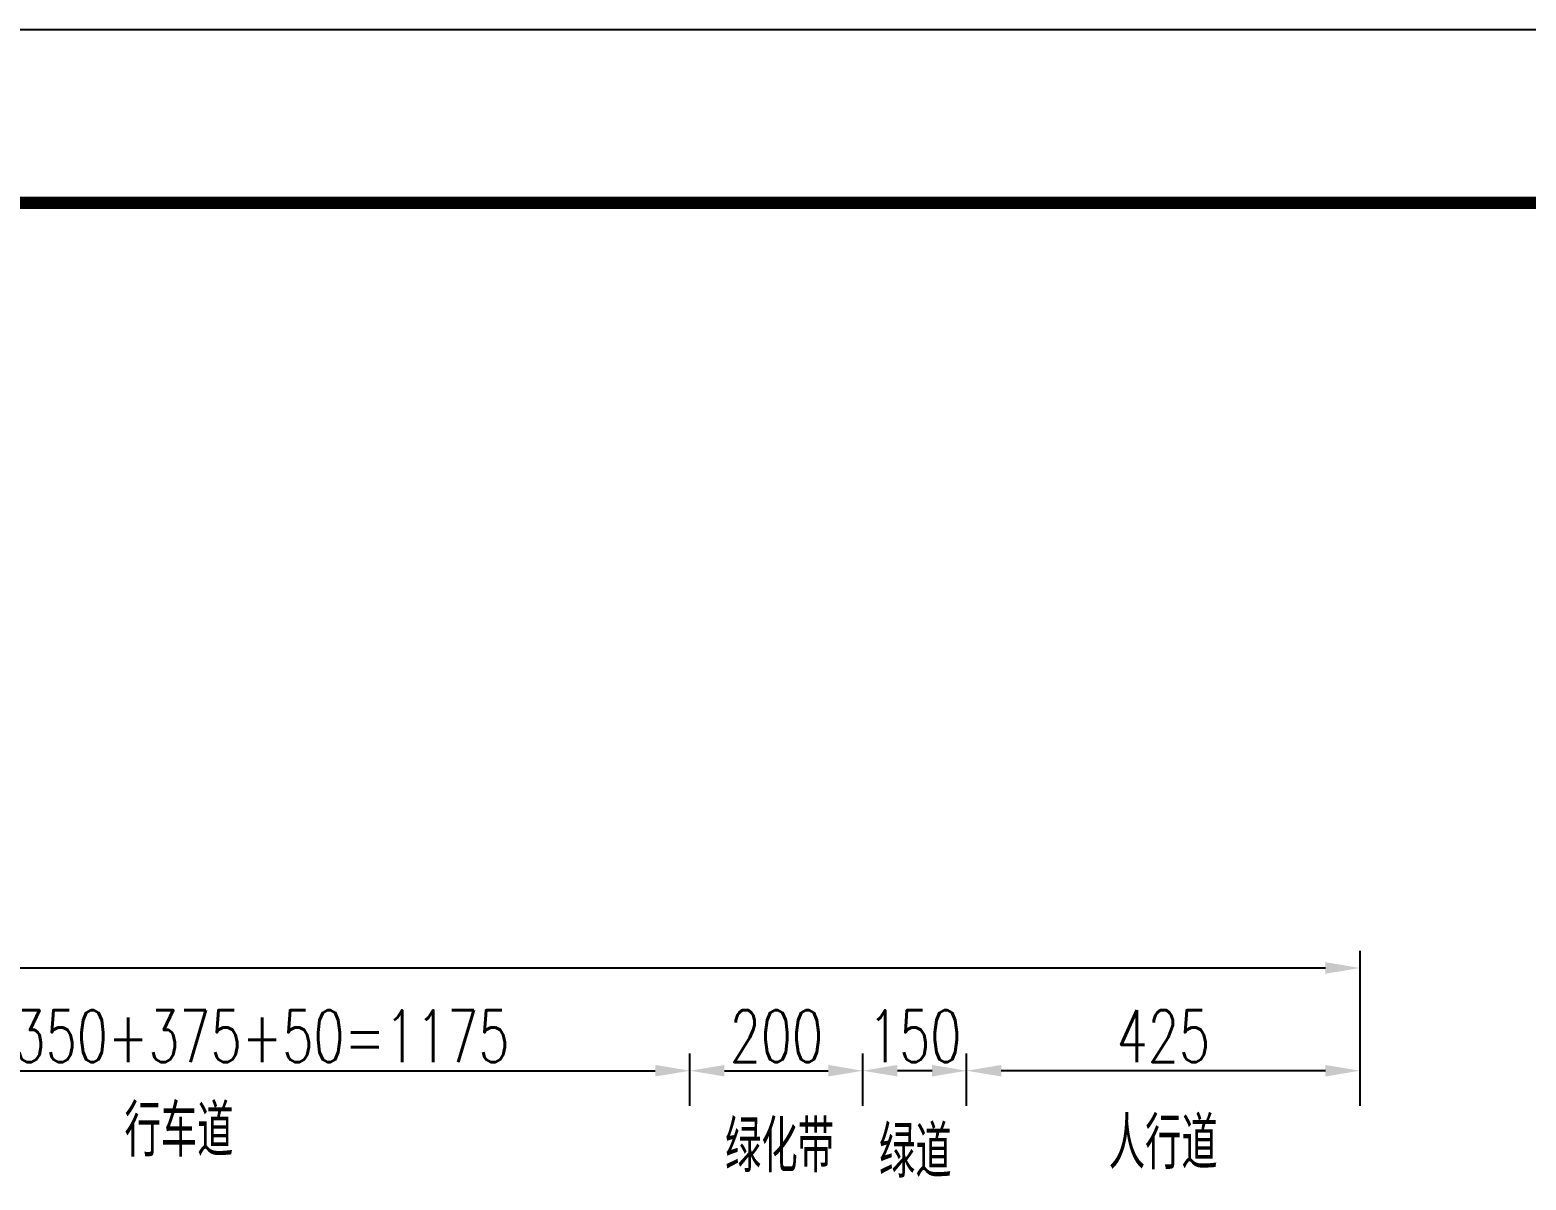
# Model space of a CAD drawing. Header units: millimetres. Extents: x 2 to 5882, y 1831 to 3462.
# Drawn here: x 676.2 to 762.7, y 2738.2 to 2804.7 of the extents above; entities that cross this region are included whole.
import ezdxf

# ---------------------------------------------------------------- set-up
doc = ezdxf.new("R2010")
doc.units = ezdxf.units.MM
doc.layers.add('文字', color=7, linetype='Continuous')
doc.layers.add('标注', color=4, linetype='Continuous')
doc.styles.get("Standard").update_dxf_attribs({"font": 'simplex1.shx', "width": 0.7, "bigfont": 'hztxt.shx'})
doc.dimstyles.new('比例1：200', dxfattribs={"dimtxt": 3, "dimasz": 2, "dimexe": 1, "dimexo": 1, "dimgap": 0.5, "dimtad": 1, "dimlfac": 20, "dimzin": 13, "dimdsep": 46, "dimtxsty": 'Standard', "dimcen": -0.09, "dimclrd": 256, "dimclre": 256, "dimclrt": 7, "dimaunit": 1, "dimadec": 0, "dimazin": 0, "dimtfac": 0.0005, "dimtix": 1, "dimtmove": 2, "dimatfit": 3, "dimfxl": 0, "dimtolj": 1, "dimtzin": 13, "dimarcsym": 0})

# ---------------------------------------------------------------- blocks, each defined once
blk = doc.blocks.new('*D40')
at = {"layer": 'DEFPOINTS', "color": 0}
for p in [(753.075, 2750.451), (528.075, 2744.509), (753.075, 2744.509)]:
    blk.add_point(p, dxfattribs=at)
at = {"layer": '标注', "lineweight": -2}
for p, q in [((528.075, 2745.509), (528.075, 2751.451)), ((753.075, 2745.509), (753.075, 2751.451)), ((530.075, 2750.451), (751.075, 2750.451))]:
    blk.add_line(p, q, dxfattribs=at)
at = {"layer": '标注'}
for points in [[(530.075, 2750.785), (530.075, 2750.118), (528.075, 2750.451)], [(751.075, 2750.785), (751.075, 2750.118), (753.075, 2750.451)]]:
    blk.add_solid(points, dxfattribs=at)
at = {"layer": '标注', "color": 7, "insert": (640.575, 2752.451), "char_height": 3, "attachment_point": 5}
blk.add_mtext('\\A1;道路总宽45m', dxfattribs=at)
blk = doc.blocks.new('*D41')
at = {"layer": 'DEFPOINTS', "color": 0}
for p in [(714.325, 2744.509), (655.575, 2741.471), (714.325, 2741.471)]:
    blk.add_point(p, dxfattribs=at)
at = {"layer": '标注', "lineweight": -2}
for p, q in [((655.575, 2742.471), (655.575, 2745.509)), ((714.325, 2742.471), (714.325, 2745.509)), ((657.575, 2744.509), (712.325, 2744.509))]:
    blk.add_line(p, q, dxfattribs=at)
at = {"layer": '标注'}
for points in [[(657.575, 2744.843), (657.575, 2744.176), (655.575, 2744.509)], [(712.325, 2744.843), (712.325, 2744.176), (714.325, 2744.509)]]:
    blk.add_solid(points, dxfattribs=at)
at = {"layer": '标注', "color": 7, "insert": (684.95, 2746.509), "char_height": 3, "attachment_point": 5}
blk.add_mtext('\\A1;50+2x350+375+50=1175', dxfattribs=at)
blk = doc.blocks.new('*D42')
at = {"layer": 'DEFPOINTS', "color": 0}
for p in [(724.325, 2744.509), (714.325, 2741.471), (724.325, 2741.471)]:
    blk.add_point(p, dxfattribs=at)
at = {"layer": '标注', "lineweight": -2}
for p, q in [((714.325, 2742.471), (714.325, 2745.509)), ((724.325, 2742.471), (724.325, 2745.509)), ((716.325, 2744.509), (722.325, 2744.509))]:
    blk.add_line(p, q, dxfattribs=at)
at = {"layer": '标注'}
for points in [[(716.325, 2744.843), (716.325, 2744.176), (714.325, 2744.509)], [(722.325, 2744.843), (722.325, 2744.176), (724.325, 2744.509)]]:
    blk.add_solid(points, dxfattribs=at)
at = {"layer": '标注', "color": 7, "insert": (719.325, 2746.509), "char_height": 3, "attachment_point": 5}
blk.add_mtext('\\A1;200', dxfattribs=at)
blk = doc.blocks.new('*D56')
at = {"layer": 'DEFPOINTS', "color": 0}
for p in [(730.325, 2744.509), (730.325, 2741.471), (753.075, 2741.471)]:
    blk.add_point(p, dxfattribs=at)
at = {"layer": '标注', "lineweight": -2}
for p, q in [((730.325, 2742.471), (730.325, 2745.509)), ((753.075, 2742.471), (753.075, 2745.509)), ((751.075, 2744.509), (732.325, 2744.509))]:
    blk.add_line(p, q, dxfattribs=at)
at = {"layer": '标注'}
for points in [[(732.325, 2744.843), (732.325, 2744.176), (730.325, 2744.509)], [(751.075, 2744.843), (751.075, 2744.176), (753.075, 2744.509)]]:
    blk.add_solid(points, dxfattribs=at)
at = {"layer": '标注', "color": 7, "insert": (741.7, 2746.509), "char_height": 3, "attachment_point": 5}
blk.add_mtext('\\A1;425', dxfattribs=at)
blk = doc.blocks.new('*D57')
at = {"layer": 'DEFPOINTS', "color": 0}
for p in [(724.325, 2744.509), (724.325, 2741.471), (730.325, 2741.471)]:
    blk.add_point(p, dxfattribs=at)
at = {"layer": '标注', "lineweight": -2}
for p, q in [((724.325, 2742.471), (724.325, 2745.509)), ((730.325, 2742.471), (730.325, 2745.509)), ((728.325, 2744.509), (726.325, 2744.509))]:
    blk.add_line(p, q, dxfattribs=at)
at = {"layer": '标注'}
for points in [[(726.325, 2744.843), (726.325, 2744.176), (724.325, 2744.509)], [(728.325, 2744.843), (728.325, 2744.176), (730.325, 2744.509)]]:
    blk.add_solid(points, dxfattribs=at)
at = {"layer": '标注', "color": 7, "insert": (727.325, 2746.509), "char_height": 3, "attachment_point": 5}
blk.add_mtext('\\A1;150', dxfattribs=at)
blk = doc.blocks.new('123')
blk.add_lwpolyline([(422.364, 2507.706), (422.364, 2804.706), (2.364, 2804.706), (2.364, 2507.706)], close=True)

msp = doc.modelspace()

# ---------------------------------------------------------------- linework, layer by layer
at = {"const_width": 0.7}
msp.add_lwpolyline([(832.36361, 2794.70635), (452.36361, 2794.70635), (452.36361, 2517.70635), (832.36361, 2517.70635), (832.36361, 2794.70635)], dxfattribs=at)

# ---------------------------------------------------------------- block references
at = {"layer": '标注'}
msp.add_blockref('123', (420, 0), dxfattribs=at)

# ---------------------------------------------------------------- texts
at = {"layer": '文字', "width": 0.7}
for s, p in [('行车道', (681.63404, 2739.54648)), ('绿化带', (716.35661, 2738.63694)), ('绿道', (725.26159, 2738.31964)), ('人行道', (738.54272, 2738.81923))]:
    msp.add_text(s, height=3, dxfattribs=at).set_placement(p)

# ---------------------------------------------------------------- dimensions: what is measured, and where the dimension line sits
at = {"layer": '标注'}
dim = msp.add_linear_dim(base=(753.07536, 2750.45138), p1=(528.07536, 2744.5092), p2=(753.07536, 2744.5092), text='道路总宽45m', dimstyle='比例1：200', override={"dimtxsty": 'Standard'}, dxfattribs=at)
dim.commit()
dim.dimension.update_dxf_attribs({"geometry": '*D40', "text_midpoint": (640.57536, 2752.45138)})
for base, p1, p2, text, picture, middle in [((714.32536, 2744.5092), (655.57536, 2741.47124), (714.32536, 2741.47124), '50+2x350+375+50=1175', '*D41', (684.95036, 2746.5092)), ((724.32536, 2744.5092), (730.32536, 2741.47124), (724.32536, 2741.47124), '150', '*D57', (727.32536, 2746.5092)), ((730.32536, 2744.5092), (753.07536, 2741.47124), (730.32536, 2741.47124), '425', '*D56', (741.70036, 2746.5092))]:
    dim = msp.add_linear_dim(base=base, p1=p1, p2=p2, angle=180, text=text, dimstyle='比例1：200', override={"dimtxsty": 'Standard'}, dxfattribs=at)
    dim.commit()
    dim.dimension.update_dxf_attribs({"geometry": picture, "text_midpoint": middle})
dim = msp.add_linear_dim(base=(724.32536, 2744.5092), p1=(714.32536, 2741.47124), p2=(724.32536, 2741.47124), dimstyle='比例1：200', override={"dimtxsty": 'Standard'}, dxfattribs=at)
dim.commit()
dim.dimension.update_dxf_attribs({"geometry": '*D42', "text_midpoint": (719.32536, 2746.5092)})

doc.saveas('drawing.dxf')
